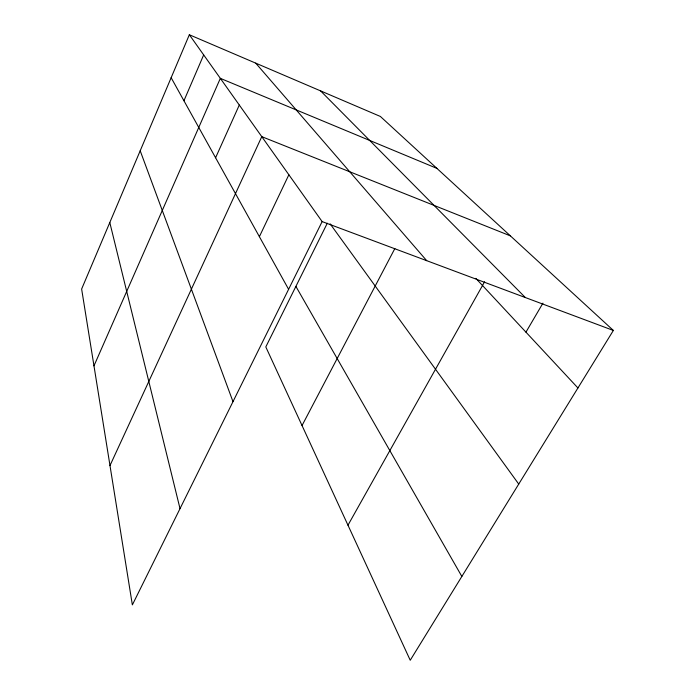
<?xml version="1.0" encoding="UTF-8"?>
<svg xmlns="http://www.w3.org/2000/svg" width="695" height="695" viewBox="0 0 695 695"><rect width="100%" height="100%" fill="white"/><g stroke="black" fill="none" stroke-linecap="round" stroke-linejoin="round"><path stroke-width="1.04" d="M189.344 34.75L81.636 289.016L132.363 604.902L322.141 221.583L189.344 34.75L380.373 116.456L613.364 330.446L410.232 660.25L265.803 346.935L327.302 223.217M183.94 100.74L203.678 54.922M93.973 365.857L220.341 78.361L436.894 168.372M215.589 157.765L239.297 105.032M109.984 465.563L261.772 136.654L510.373 235.857M259.383 236.665L288.868 174.766M302.038 425.54L394.864 248.523M347.978 525.194L484.606 281.77M525.95 332.149L542.934 303.159M322.141 221.583L613.364 330.446M320.586 90.889L525.359 297.547M475.875 278.391L577.936 387.966M255.725 63.141L426.704 260.668M330.151 223.86L518.739 484.085M295.896 286.401L461.845 576.45M171.144 77.701L288.607 289.311M140.199 150.763L232.99 401.658M109.801 222.53L180.022 508.644"/></g></svg>
